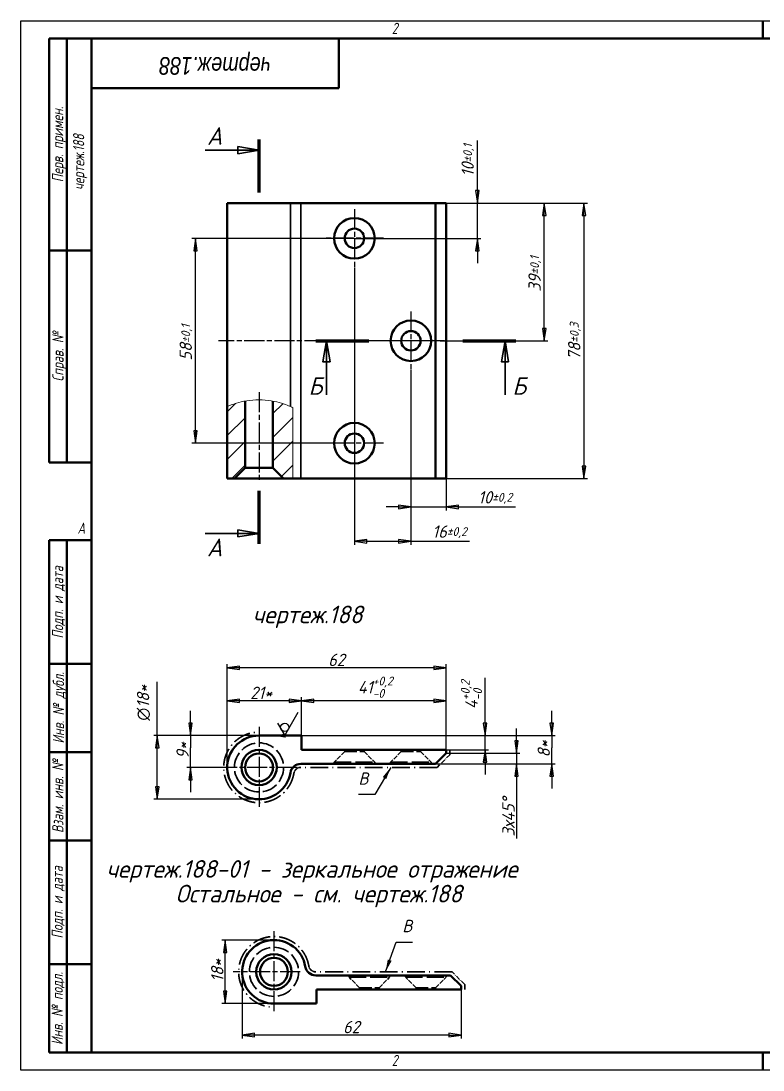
# Model space of a CAD drawing. Header units: millimetres. Extents: x 0 to 420, y 0 to 297.
# Drawn here: x 0 to 210.1, y 0 to 297 of the extents above; entities that cross this region are included whole.
import ezdxf
from ezdxf.enums import TextEntityAlignment as Align

# ---------------------------------------------------------------- set-up
doc = ezdxf.new("R2010")
doc.units = ezdxf.units.MM
for name, pattern in [('LT_04', [0.7087, 0.4724, -0.0591, 0.1181, -0.0591]), ('LT_05', [0.37, 0.24, -0.06, 0.01, -0.06]), ('LT_08', [0.2067, 0.1654, -0.0413])]:
    doc.linetypes.add(name, pattern=pattern)
for name, color, linetype, lineweight in [('Layer_01', 7, 'Continuous', 35), ('Layer_02', 7, 'Continuous', 50), ('Layer_04', 7, 'Continuous', 50), ('Layer_05', 7, 'Continuous', 25), ('Layer_06', 7, 'LT_08', 35), ('Layer_07', 7, 'Continuous', 25), ('Layer_08', 7, 'Continuous', 25), ('Layer_09', 7, 'Continuous', 25), ('Layer_10', 7, 'Continuous', 18), ('Layer_11', 7, 'Continuous', 50)]:
    doc.layers.add(name, color=color, linetype=linetype, lineweight=lineweight)
doc.styles.add('Style_02', font='ariali.ttf', dxfattribs={"width": 0.8})
doc.styles.add('Style_03', font='GOST Common Italic.ttf')
doc.styles.add('Style_05', font='GOST Common Italic.ttf')
doc.styles.add('Style_06', font='GOST Common Italic.ttf', dxfattribs={"width": 0.8})
doc.styles.add('Style_08', font='GOST Common Italic.ttf')
doc.dimstyles.new('DimStyle_03', dxfattribs={"dimtxt": 3.5, "dimasz": 3.5, "dimexe": 1, "dimexo": 0, "dimgap": 0.5, "dimtad": 1, "dimrnd": 1e-08, "dimtxsty": 'Style_03', "dimblk": 'Filled-1', "dimcen": 2.5, "dimdle": 15, "dimclrd": 256, "dimclre": 256, "dimclrt": 256, "dimazin": 2, "dimtfac": 0.714286, "dimtdec": 3, "dimtmove": 0, "dimatfit": 3, "dimlwd": -1, "dimlwe": 25})
doc.dimstyles.new('DimStyle_06', dxfattribs={"dimtxt": 3.5, "dimasz": 3.5, "dimexe": 1, "dimexo": 0, "dimgap": 0.5, "dimtad": 1, "dimrnd": 1e-08, "dimtxsty": 'Style_03', "dimblk": 'Filled-1', "dimcen": 2.5, "dimdle": 15, "dimclrd": 256, "dimclre": 256, "dimclrt": 256, "dimazin": 2, "dimtfac": 0.714286, "dimtdec": 3, "dimtmove": 0, "dimatfit": 3, "dimlwd": 25, "dimlwe": 25})

# ---------------------------------------------------------------- blocks, each defined once
blk = doc.blocks.new('Block_17')
at = {"layer": 'Layer_04', "lineweight": 25}
for p, q in [((0, 0), (0, 297)), ((0, 297), (420, 297)), ((420, 0), (0, 0))]:
    blk.add_line(p, q, dxfattribs=at)
at = {"layer": 'Layer_04'}
for p, q in [((210, 292), (210, 297)), ((415, 292), (20, 292)), ((20, 292), (20, 5)), ((20, 5), (415, 5)), ((210, 5), (210, 0))]:
    blk.add_line(p, q, dxfattribs=at)
at = {"layer": 'Layer_04', "char_height": 3.17, "attachment_point": 1, "style": 'Style_02'}
for s, insert, width in [('\\fGOST Common|b0|i1;\\H3.1700;2', (105, 296.5), 5.2328), ('\\fGOST Common|b0|i1;\\H3.1700;A', (16, 155), 5.1335), ('\\fGOST Common|b0|i1;\\H3.1700;2', (104.99, 4.3), 5.2328)]:
    blk.add_mtext(s, dxfattribs=dict(at, insert=insert, width=width))
blk = doc.blocks.new('GOST - Title Extension 1_1')
at = {"layer": 'Layer_11'}
for p, q in [((-12, 0), (-12, 145)), ((-12, 145), (0, 145)), ((-7, 145), (-7, 0)), ((-12, 110), (-7, 110)), ((-7, 110), (0, 110)), ((-12, 85), (-7, 85)), ((-7, 85), (0, 85)), ((-12, 60), (-7, 60)), ((-7, 60), (0, 60)), ((-12, 25), (-7, 25)), ((-7, 25), (0, 25)), ((0, 0), (-12, 0))]:
    blk.add_line(p, q, dxfattribs=at)
at = {"layer": 'Layer_07', "char_height": 3.17, "attachment_point": 5, "rotation": 90, "style": 'Style_02'}
for s, insert, width in [('\\fGOST Common|b0|i1;\\H3.1700;Подп. и дата', (-9.37, 127.41), 34.7679), ('\\fGOST Common|b0|i1;\\H3.1700;Инв. № дубл.', (-8.95, 97.55), 24.8438), ('\\fGOST Common|b0|i1;\\H3.1700;Взам. инв. №', (-9.58, 72.53), 24.8669), ('\\fGOST Common|b0|i1;\\H3.1700;Подп. и дата', (-9.5, 42.47), 35.1486), ('\\fGOST Common|b0|i1;\\H3.1700;Инв. № подл.', (-9.5, 12.41), 24.9618), ('\\A0;', (-3.33, 12.68), 24.8909)]:
    blk.add_mtext(s, dxfattribs=dict(at, insert=insert, width=width))
at = {"layer": 'Layer_07', "style": 'Style_06', "width": 0.8}
for tag, p in [('Sign._and_Date_2_001', (-3.53, 127.51)), ('Copy_Stock_Number_001', (-3.41, 97.47)), ('Replacement_Stock_Number_001', (-3.46, 72.53)), ('Sign._and_Date_001', (-3.42, 42.35))]:
    blk.add_attdef(tag, text='', height=3.17, rotation=90, dxfattribs=at).set_placement(p, align=Align.MIDDLE_CENTER)
blk = doc.blocks.new('GOST - Title Extension 2')
at = {"layer": 'Layer_11'}
for p, q in [((-12, 0), (-12, 120)), ((-12, 120), (0, 120)), ((-7, 0), (-7, 120)), ((-12, 60), (0, 60)), ((0, 0), (-12, 0))]:
    blk.add_line(p, q, dxfattribs=at)
at = {"layer": 'Layer_07', "char_height": 3.17, "attachment_point": 5, "rotation": 90, "style": 'Style_02'}
for s, insert, width in [('\\fGOST Common|b0|i1;\\H3.1700;Перв. примен.', (-9.19, 90.05), 60.0143), ('\\fGOST Common|b0|i1;\\H3.1700;Справ. №', (-9.1, 30), 59.9357)]:
    blk.add_mtext(s, dxfattribs=dict(at, insert=insert, width=width))
at = {"layer": 'Layer_07', "style": 'Style_06', "width": 0.8}
for tag, p in [('First_Reference_002', (-2.11, 68.62)), ('First_Reference_001', (-2.11, 68.62)), ('Reference_Part_Number_001', (-3.55, 30.02))]:
    blk.add_attdef(tag, text='', height=3.17, rotation=90, dxfattribs=at).set_placement(p, align=Align.MIDDLE_CENTER)
blk = doc.blocks.new('GOST - Title Extension 3_1')
at = {"layer": 'Layer_11'}
for p, q in [((0, 0), (70, 0)), ((70, 0), (70, -14)), ((70, -14), (0, -14))]:
    blk.add_line(p, q, dxfattribs=at)
at = {"layer": 'Layer_07', "insert": (34.94, -6.97), "char_height": 5, "width": 70.1248, "attachment_point": 5, "rotation": 180, "style": 'Style_02'}
blk.add_mtext('чертеж.188', dxfattribs=at)
blk = doc.blocks.new('Filled-1')
at = {"color": 0}
for p, q in [((0, 0), (-1, 0.143)), ((-1, 0.143), (-1, -0.143)), ((-1, 0), (0, 0)), ((-1, -0.143), (0, 0))]:
    blk.add_line(p, q, dxfattribs=at)
at = {"color": 0, "flags": 128}
blk.add_lwpolyline([(-1, -0.143), (0, 0), (-1, 0.143), (-1, -0.143)], dxfattribs=at)
at = {"color": 0}
blk.add_solid([(-1, -0.143), (0, 0), (-1, 0.143), (-1, -0.143)], dxfattribs=at)
blk = doc.blocks.new('*D19')
at = {"layer": 'Defpoints', "color": 0, "linetype": 'Continuous'}
for p in [(117.4, 245.46), (148.15, 245.46), (118.65, 206.46)]:
    blk.add_point(p, dxfattribs=at)
at = {"layer": 'Layer_09', "linetype": 'Continuous', "lineweight": 25}
for p, q in [((117.4, 245.46), (149.15, 245.46)), ((148.15, 209.96), (148.15, 241.96)), ((118.65, 206.46), (149.15, 206.46))]:
    blk.add_line(p, q, dxfattribs=at)
at = {"layer": 'Layer_09', "linetype": 'Continuous', "lineweight": 25, "xscale": 3.5, "yscale": 3.5, "zscale": 3.5}
for p, rotation in [((148.15, 245.46), 90), ((148.15, 206.46), 270)]:
    blk.add_blockref('Filled-1', p, dxfattribs=dict(at, rotation=rotation))
at = {"layer": 'Layer_09', "linetype": 'Continuous', "lineweight": 25, "insert": (143.65, 220.36), "char_height": 3.5, "attachment_point": 1, "rotation": 90, "style": 'Style_03'}
blk.add_mtext('\\A1;39{\\H2.5;±0,1}', dxfattribs=at)
blk = doc.blocks.new('*D20')
at = {"layer": 'Defpoints', "color": 0, "linetype": 'Continuous'}
for p in [(117.4, 245.46), (129.21, 245.46), (94.4, 235.46)]:
    blk.add_point(p, dxfattribs=at)
at = {"layer": 'Layer_09', "linetype": 'Continuous', "lineweight": 25}
for p, q in [((129.21, 248.96), (129.21, 263.18)), ((117.4, 245.46), (130.21, 245.46)), ((129.21, 235.46), (129.21, 245.46)), ((94.4, 235.46), (130.21, 235.46)), ((129.21, 231.96), (129.21, 228.46))]:
    blk.add_line(p, q, dxfattribs=at)
at = {"layer": 'Layer_09', "linetype": 'Continuous', "lineweight": 25, "xscale": 3.5, "yscale": 3.5, "zscale": 3.5}
for p, rotation in [((129.21, 245.46), 270), ((129.21, 235.46), 90)]:
    blk.add_blockref('Filled-1', p, dxfattribs=dict(at, rotation=rotation))
at = {"layer": 'Layer_09', "linetype": 'Continuous', "lineweight": 25, "insert": (124.71, 252.96), "char_height": 3.5, "attachment_point": 1, "rotation": 90, "style": 'Style_03'}
blk.add_mtext('\\A1;10{\\H2.5;±0,1}', dxfattribs=at)
blk = doc.blocks.new('*D21')
at = {"layer": 'Defpoints', "color": 0, "linetype": 'Continuous'}
for p in [(117.4, 245.46), (117.4, 167.46), (159.39, 167.46)]:
    blk.add_point(p, dxfattribs=at)
at = {"layer": 'Layer_09', "linetype": 'Continuous', "lineweight": 25}
for p, q in [((117.4, 245.46), (160.39, 245.46)), ((159.39, 241.96), (159.39, 170.96)), ((117.4, 167.46), (160.39, 167.46))]:
    blk.add_line(p, q, dxfattribs=at)
at = {"layer": 'Layer_09', "linetype": 'Continuous', "lineweight": 25, "xscale": 3.5, "yscale": 3.5, "zscale": 3.5}
for p, rotation in [((159.39, 245.46), 90), ((159.39, 167.46), 270)]:
    blk.add_blockref('Filled-1', p, dxfattribs=dict(at, rotation=rotation))
at = {"layer": 'Layer_09', "linetype": 'Continuous', "lineweight": 25, "insert": (154.89, 201.01), "char_height": 3.5, "attachment_point": 1, "rotation": 90, "style": 'Style_03'}
blk.add_mtext('\\A1;78{\\H2.5;±0,3}', dxfattribs=at)
blk = doc.blocks.new('*D22')
at = {"layer": 'Defpoints', "color": 0, "linetype": 'Continuous'}
for p in [(94.4, 227.21), (110.4, 198.21), (94.4, 149.69)]:
    blk.add_point(p, dxfattribs=at)
at = {"layer": 'Layer_09', "linetype": 'Continuous', "lineweight": 25}
for p, q in [((94.4, 227.21), (94.4, 148.69)), ((110.4, 198.21), (110.4, 148.69)), ((97.9, 149.69), (106.9, 149.69)), ((110.4, 149.69), (127, 149.69))]:
    blk.add_line(p, q, dxfattribs=at)
at = {"layer": 'Layer_09', "linetype": 'Continuous', "lineweight": 25, "xscale": 3.5, "yscale": 3.5, "zscale": 3.5, "rotation": 180}
blk.add_blockref('Filled-1', (94.4, 149.69), dxfattribs=at)
at = {"layer": 'Layer_09', "linetype": 'Continuous', "lineweight": 25, "xscale": 3.5, "yscale": 3.5, "zscale": 3.5}
blk.add_blockref('Filled-1', (110.4, 149.69), dxfattribs=at)
at = {"layer": 'Layer_09', "linetype": 'Continuous', "lineweight": 25, "insert": (116.45, 154.19), "char_height": 3.5, "attachment_point": 1, "style": 'Style_03'}
blk.add_mtext('\\A1;16{\\H2.5;±0,2}', dxfattribs=at)
blk = doc.blocks.new('*D23')
at = {"layer": 'Defpoints', "color": 0, "linetype": 'Continuous'}
for p in [(110.4, 198.21), (120.4, 167.46), (120.4, 159.4)]:
    blk.add_point(p, dxfattribs=at)
at = {"layer": 'Layer_09', "linetype": 'Continuous', "lineweight": 25}
for p, q in [((110.4, 198.21), (110.4, 158.4)), ((120.4, 167.46), (120.4, 158.4)), ((106.9, 159.4), (103.4, 159.4)), ((110.4, 159.4), (120.4, 159.4)), ((123.9, 159.4), (140.04, 159.4))]:
    blk.add_line(p, q, dxfattribs=at)
at = {"layer": 'Layer_09', "linetype": 'Continuous', "lineweight": 25, "xscale": 3.5, "yscale": 3.5, "zscale": 3.5}
blk.add_blockref('Filled-1', (110.4, 159.4), dxfattribs=at)
at = {"layer": 'Layer_09', "linetype": 'Continuous', "lineweight": 25, "xscale": 3.5, "yscale": 3.5, "zscale": 3.5, "rotation": 180}
blk.add_blockref('Filled-1', (120.4, 159.4), dxfattribs=at)
at = {"layer": 'Layer_09', "linetype": 'Continuous', "lineweight": 25, "insert": (129.41, 163.9), "char_height": 3.5, "attachment_point": 1, "style": 'Style_03'}
blk.add_mtext('\\A1;10{\\H2.5;±0,2}', dxfattribs=at)
blk = doc.blocks.new('*D24')
at = {"layer": 'Defpoints', "color": 0, "linetype": 'Continuous'}
for p in [(67.4, 94.67), (38.58, 76.67), (67.4, 76.67)]:
    blk.add_point(p, dxfattribs=at)
at = {"layer": 'Layer_09', "linetype": 'Continuous', "lineweight": 25}
for p, q in [((38.58, 94.67), (38.58, 109.93)), ((67.4, 94.67), (37.58, 94.67)), ((38.58, 80.17), (38.58, 91.17)), ((67.4, 76.67), (37.58, 76.67))]:
    blk.add_line(p, q, dxfattribs=at)
at = {"layer": 'Layer_09', "linetype": 'Continuous', "lineweight": 25, "xscale": 3.5, "yscale": 3.5, "zscale": 3.5}
for p, rotation in [((38.58, 94.67), 90), ((38.58, 76.67), 270)]:
    blk.add_blockref('Filled-1', p, dxfattribs=dict(at, rotation=rotation))
at = {"layer": 'Layer_09', "linetype": 'Continuous', "lineweight": 25, "insert": (32.82, 98.92), "char_height": 3.5, "attachment_point": 1, "rotation": 90, "style": 'Style_03'}
blk.add_mtext('\\A1;\\fAIGDT|b0|i0;n\\fGOST Common|b0|i1;18*', dxfattribs=at)
blk = doc.blocks.new('*D25')
at = {"layer": 'Defpoints', "color": 0, "linetype": 'Continuous'}
for p in [(48, 94.67), (67.4, 94.67), (55.9, 85.67)]:
    blk.add_point(p, dxfattribs=at)
at = {"layer": 'Layer_09', "linetype": 'Continuous', "lineweight": 25}
for p, q in [((48, 98.17), (48, 101.67)), ((67.4, 94.67), (47, 94.67)), ((48, 94.67), (48, 91.17)), ((48, 89.17), (48, 91.17)), ((48, 85.67), (48, 89.17)), ((55.9, 85.67), (47, 85.67)), ((48, 82.17), (48, 78.67))]:
    blk.add_line(p, q, dxfattribs=at)
at = {"layer": 'Layer_09', "linetype": 'Continuous', "lineweight": 25, "xscale": 3.5, "yscale": 3.5, "zscale": 3.5}
for p, rotation in [((48, 94.67), 270), ((48, 85.67), 90)]:
    blk.add_blockref('Filled-1', p, dxfattribs=dict(at, rotation=rotation))
at = {"layer": 'Layer_09', "linetype": 'Continuous', "lineweight": 25, "insert": (44, 88.1), "char_height": 3.5, "attachment_point": 1, "rotation": 90, "style": 'Style_03'}
blk.add_mtext('\\A1;9*', dxfattribs=at)
blk = doc.blocks.new('*D26')
at = {"layer": 'Defpoints', "color": 0, "linetype": 'Continuous'}
for p in [(79.4, 94.67), (150.25, 94.67), (117.4, 86.67)]:
    blk.add_point(p, dxfattribs=at)
at = {"layer": 'Layer_09', "linetype": 'Continuous', "lineweight": 25}
for p, q in [((150.25, 98.17), (150.25, 101.67)), ((79.4, 94.67), (151.25, 94.67)), ((150.25, 94.67), (150.25, 91.17)), ((150.25, 90.17), (150.25, 91.17)), ((150.25, 86.67), (150.25, 90.17)), ((117.4, 86.67), (151.25, 86.67)), ((150.25, 83.17), (150.25, 79.67))]:
    blk.add_line(p, q, dxfattribs=at)
at = {"layer": 'Layer_09', "linetype": 'Continuous', "lineweight": 25, "xscale": 3.5, "yscale": 3.5, "zscale": 3.5}
for p, rotation in [((150.25, 94.67), 270), ((150.25, 86.67), 90)]:
    blk.add_blockref('Filled-1', p, dxfattribs=dict(at, rotation=rotation))
at = {"layer": 'Layer_09', "linetype": 'Continuous', "lineweight": 25, "insert": (146.25, 88.5), "char_height": 3.5, "attachment_point": 1, "rotation": 90, "style": 'Style_03'}
blk.add_mtext('\\A1;8*', dxfattribs=at)
blk = doc.blocks.new('*D27')
at = {"layer": 'Defpoints', "color": 0, "linetype": 'Continuous'}
for p in [(58.4, 113.86), (120.4, 90.67), (58.4, 85.67)]:
    blk.add_point(p, dxfattribs=at)
at = {"layer": 'Layer_09', "linetype": 'Continuous', "lineweight": 25}
for p, q in [((58.4, 85.67), (58.4, 114.86)), ((116.9, 113.86), (61.9, 113.86)), ((120.4, 90.67), (120.4, 114.86))]:
    blk.add_line(p, q, dxfattribs=at)
at = {"layer": 'Layer_09', "linetype": 'Continuous', "lineweight": 25, "xscale": 3.5, "yscale": 3.5, "zscale": 3.5, "rotation": 180}
blk.add_blockref('Filled-1', (58.4, 113.86), dxfattribs=at)
at = {"layer": 'Layer_09', "linetype": 'Continuous', "lineweight": 25, "xscale": 3.5, "yscale": 3.5, "zscale": 3.5}
blk.add_blockref('Filled-1', (120.4, 113.86), dxfattribs=at)
at = {"layer": 'Layer_09', "linetype": 'Continuous', "lineweight": 25, "insert": (86.97, 117.86), "char_height": 3.5, "attachment_point": 1, "style": 'Style_03'}
blk.add_mtext('\\A1;62', dxfattribs=at)
blk = doc.blocks.new('2dTransSection0')
at = {"layer": 'Layer_01', "linetype": 'Continuous'}
for p, q in [((67.4, 260.43), (61.4, 261.43)), ((61.4, 261.43), (61.4, 259.43)), ((52.1, 260.43), (61.4, 260.43)), ((61.4, 260.43), (67.4, 260.43)), ((61.4, 259.43), (67.4, 260.43)), ((52.1, 151.93), (61.4, 151.93)), ((67.4, 151.93), (61.4, 152.93)), ((61.4, 152.93), (61.4, 150.93)), ((61.4, 151.93), (67.4, 151.93)), ((61.4, 150.93), (67.4, 151.93))]:
    blk.add_line(p, q, dxfattribs=at)
at = {"layer": 'Layer_01', "linetype": 'Continuous', "lineweight": 70}
for p, q in [((67.4, 248.43), (67.4, 263.43)), ((67.4, 148.93), (67.4, 163.93))]:
    blk.add_line(p, q, dxfattribs=at)
at = {"layer": 'Layer_01', "linetype": 'Continuous', "flags": 128}
for points in [[(61.4, 259.43), (67.4, 260.43), (61.4, 261.43), (61.4, 259.43)], [(61.4, 150.93), (67.4, 151.93), (61.4, 152.93), (61.4, 150.93)]]:
    blk.add_lwpolyline(points, dxfattribs=at)
at = {"layer": 'Layer_01'}
for points in [[(61.4, 259.43), (67.4, 260.43), (61.4, 261.43), (61.4, 259.43)], [(61.4, 150.93), (67.4, 151.93), (61.4, 152.93), (61.4, 150.93)]]:
    blk.add_solid(points, dxfattribs=at)
at = {"layer": 'Layer_01', "char_height": 5, "attachment_point": 7, "style": 'Style_05'}
for insert in [(52.67, 261.93), (52.67, 145.43)]:
    blk.add_mtext('A', dxfattribs=dict(at, insert=insert))
blk = doc.blocks.new('Block_09')
at = {"layer": 'Layer_11', "lineweight": 30}
for p, q in [((0.677, 0), (1.774, 1.9)), ((0.1, 1), (0.677, 0)), ((0, 0), (1.774, 0))]:
    blk.add_line(p, q, dxfattribs=at)
blk.add_circle((0.677, 0.667), 0.333, dxfattribs=at)
blk = doc.blocks.new('*D29')
at = {"layer": 'Defpoints', "color": 0, "linetype": 'Continuous'}
for p in [(49.4, 235.46), (94.4, 235.46), (94.4, 177.46)]:
    blk.add_point(p, dxfattribs=at)
at = {"layer": 'Layer_09', "linetype": 'Continuous', "lineweight": 25}
for p, q in [((94.4, 235.46), (48.4, 235.46)), ((49.4, 180.96), (49.4, 231.96)), ((94.4, 177.46), (48.4, 177.46))]:
    blk.add_line(p, q, dxfattribs=at)
at = {"layer": 'Layer_09', "linetype": 'Continuous', "lineweight": 25, "xscale": 3.5, "yscale": 3.5, "zscale": 3.5}
for p, rotation in [((49.4, 235.46), 90), ((49.4, 177.46), 270)]:
    blk.add_blockref('Filled-1', p, dxfattribs=dict(at, rotation=rotation))
at = {"layer": 'Layer_09', "linetype": 'Continuous', "lineweight": 25, "insert": (44.9, 200.85), "char_height": 3.5, "attachment_point": 1, "rotation": 90, "style": 'Style_03'}
blk.add_mtext('\\A1;58{\\H2.5;±0,1}', dxfattribs=at)
blk = doc.blocks.new('*D31')
at = {"layer": 'Defpoints', "color": 0, "linetype": 'Continuous'}
for p in [(58.4, 104.54), (79.4, 94.67), (58.4, 85.67)]:
    blk.add_point(p, dxfattribs=at)
at = {"layer": 'Layer_09', "linetype": 'Continuous', "lineweight": 25}
for p, q in [((58.4, 85.67), (58.4, 105.54)), ((75.9, 104.54), (61.9, 104.54)), ((79.4, 94.67), (79.4, 105.54))]:
    blk.add_line(p, q, dxfattribs=at)
at = {"layer": 'Layer_09', "linetype": 'Continuous', "lineweight": 25, "xscale": 3.5, "yscale": 3.5, "zscale": 3.5, "rotation": 180}
blk.add_blockref('Filled-1', (58.4, 104.54), dxfattribs=at)
at = {"layer": 'Layer_09', "linetype": 'Continuous', "lineweight": 25, "xscale": 3.5, "yscale": 3.5, "zscale": 3.5}
blk.add_blockref('Filled-1', (79.4, 104.54), dxfattribs=at)
at = {"layer": 'Layer_09', "linetype": 'Continuous', "lineweight": 25, "insert": (64.89, 108.54), "char_height": 3.5, "attachment_point": 1, "style": 'Style_03'}
blk.add_mtext('\\A1;\\fGOST Common|b0|i1;21*', dxfattribs=at)
blk = doc.blocks.new('*D32')
at = {"layer": 'Defpoints', "color": 0, "linetype": 'Continuous'}
for p in [(79.4, 104.54), (79.4, 94.67), (120.4, 90.67)]:
    blk.add_point(p, dxfattribs=at)
at = {"layer": 'Layer_09', "linetype": 'Continuous', "lineweight": 25}
for p, q in [((79.4, 94.67), (79.4, 105.54)), ((116.9, 104.54), (82.9, 104.54)), ((120.4, 90.67), (120.4, 105.54))]:
    blk.add_line(p, q, dxfattribs=at)
at = {"layer": 'Layer_09', "linetype": 'Continuous', "lineweight": 25, "xscale": 3.5, "yscale": 3.5, "zscale": 3.5, "rotation": 180}
blk.add_blockref('Filled-1', (79.4, 104.54), dxfattribs=at)
at = {"layer": 'Layer_09', "linetype": 'Continuous', "lineweight": 25, "xscale": 3.5, "yscale": 3.5, "zscale": 3.5}
blk.add_blockref('Filled-1', (120.4, 104.54), dxfattribs=at)
at = {"layer": 'Layer_09', "linetype": 'Continuous', "lineweight": 25, "insert": (95.38, 111.38), "char_height": 3.5, "attachment_point": 1, "style": 'Style_03'}
blk.add_mtext('\\A1;41{\\H2.5;\\S+0,2^ -0;}', dxfattribs=at)
blk = doc.blocks.new('*D33')
at = {"layer": 'Defpoints', "color": 0, "linetype": 'Continuous'}
for p in [(120.4, 89.67), (140.27, 89.67), (117.4, 86.67)]:
    blk.add_point(p, dxfattribs=at)
at = {"layer": 'Layer_09', "linetype": 'Continuous', "lineweight": 25}
for p, q in [((140.27, 93.17), (140.27, 96.67)), ((120.4, 89.67), (141.27, 89.67)), ((140.27, 89.67), (140.27, 86.67)), ((117.4, 86.67), (141.27, 86.67)), ((140.27, 83.17), (140.27, 65.59))]:
    blk.add_line(p, q, dxfattribs=at)
at = {"layer": 'Layer_09', "linetype": 'Continuous', "lineweight": 25, "xscale": 3.5, "yscale": 3.5, "zscale": 3.5}
for p, rotation in [((140.27, 89.67), 270), ((140.27, 86.67), 90)]:
    blk.add_blockref('Filled-1', p, dxfattribs=dict(at, rotation=rotation))
at = {"layer": 'Layer_09', "linetype": 'Continuous', "lineweight": 25, "insert": (136.27, 66.09), "char_height": 3.5, "attachment_point": 1, "rotation": 90, "style": 'Style_03'}
blk.add_mtext('\\A1;\\fGOST Common|b0|i1;3х45°', dxfattribs=at)
blk = doc.blocks.new('2dTransSection1')
at = {"layer": 'Layer_01', "linetype": 'Continuous', "lineweight": 70}
for p, q in [((83.49, 206.46), (98.49, 206.46)), ((125.06, 206.46), (140.06, 206.46))]:
    blk.add_line(p, q, dxfattribs=at)
at = {"layer": 'Layer_01', "linetype": 'Continuous'}
for p, q in [((86.49, 206.46), (85.49, 200.46)), ((86.49, 200.46), (86.49, 206.46)), ((87.49, 200.46), (86.49, 206.46)), ((137.06, 206.46), (136.06, 200.46)), ((137.06, 200.46), (137.06, 206.46)), ((138.06, 200.46), (137.06, 206.46)), ((85.49, 200.46), (87.49, 200.46)), ((86.49, 191.17), (86.49, 200.46)), ((136.06, 200.46), (138.06, 200.46)), ((137.06, 191.17), (137.06, 200.46))]:
    blk.add_line(p, q, dxfattribs=at)
at = {"layer": 'Layer_01', "linetype": 'Continuous', "flags": 128}
for points in [[(87.49, 200.46), (86.49, 206.46), (85.49, 200.46), (87.49, 200.46)], [(138.06, 200.46), (137.06, 206.46), (136.06, 200.46), (138.06, 200.46)]]:
    blk.add_lwpolyline(points, dxfattribs=at)
at = {"layer": 'Layer_01'}
for points in [[(87.49, 200.46), (86.49, 206.46), (85.49, 200.46), (87.49, 200.46)], [(138.06, 200.46), (137.06, 206.46), (136.06, 200.46), (138.06, 200.46)]]:
    blk.add_solid(points, dxfattribs=at)
at = {"layer": 'Layer_01', "char_height": 5, "attachment_point": 7, "style": 'Style_05'}
for insert in [(81.41, 191.17), (139.11, 191.17)]:
    blk.add_mtext('Б', dxfattribs=dict(at, insert=insert))
blk = doc.blocks.new('*D42')
at = {"layer": 'Defpoints', "color": 0, "linetype": 'Continuous'}
for p in [(79.4, 94.67), (131.37, 94.67), (79.4, 90.67)]:
    blk.add_point(p, dxfattribs=at)
at = {"layer": 'Layer_09', "linetype": 'Continuous', "lineweight": 25}
for p, q in [((131.37, 98.17), (131.37, 111.07)), ((79.4, 94.67), (132.37, 94.67)), ((131.37, 90.67), (131.37, 94.67)), ((79.4, 90.67), (132.37, 90.67)), ((131.37, 87.17), (131.37, 83.67))]:
    blk.add_line(p, q, dxfattribs=at)
at = {"layer": 'Layer_09', "linetype": 'Continuous', "lineweight": 25, "xscale": 3.5, "yscale": 3.5, "zscale": 3.5}
for p, rotation in [((131.37, 94.67), 270), ((131.37, 90.67), 90)]:
    blk.add_blockref('Filled-1', p, dxfattribs=dict(at, rotation=rotation))
at = {"layer": 'Layer_09', "linetype": 'Continuous', "lineweight": 25, "insert": (124.54, 102.17), "char_height": 3.5, "attachment_point": 1, "rotation": 90, "style": 'Style_03'}
blk.add_mtext('\\A1;4{\\H2.5;\\S+0,2^ -0;}', dxfattribs=at)
blk = doc.blocks.new('Block_15')
at = {"layer": 'Layer_11', "lineweight": 30}
blk.add_line((0, 0), (-1.328, 0), dxfattribs=at)
at = {"layer": 'Layer_07', "style": 'Style_08'}
blk.add_text('В', height=1, dxfattribs=at).set_placement((-1.328, 0.5), align=Align.BOTTOM_LEFT)
blk = doc.blocks.new('*D43')
at = {"layer": 'Defpoints', "color": 0, "linetype": 'Continuous'}
for p in [(62.62, 27.8), (124.62, 22.8), (62.62, 9.91)]:
    blk.add_point(p, dxfattribs=at)
at = {"layer": 'Layer_09', "linetype": 'Continuous', "lineweight": 25}
for p, q in [((62.62, 27.8), (62.62, 8.91)), ((124.62, 22.8), (124.62, 8.91)), ((121.12, 9.91), (66.12, 9.91))]:
    blk.add_line(p, q, dxfattribs=at)
at = {"layer": 'Layer_09', "linetype": 'Continuous', "lineweight": 25, "xscale": 3.5, "yscale": 3.5, "zscale": 3.5, "rotation": 180}
blk.add_blockref('Filled-1', (62.62, 9.91), dxfattribs=at)
at = {"layer": 'Layer_09', "linetype": 'Continuous', "lineweight": 25, "xscale": 3.5, "yscale": 3.5, "zscale": 3.5}
blk.add_blockref('Filled-1', (124.62, 9.91), dxfattribs=at)
at = {"layer": 'Layer_09', "linetype": 'Continuous', "lineweight": 25, "insert": (91.19, 13.91), "char_height": 3.5, "attachment_point": 1, "style": 'Style_03'}
blk.add_mtext('\\A1;62', dxfattribs=at)
blk = doc.blocks.new('*D44')
at = {"layer": 'Defpoints', "color": 0, "linetype": 'Continuous'}
for p in [(57.82, 36.8), (71.62, 36.8), (71.62, 18.8)]:
    blk.add_point(p, dxfattribs=at)
at = {"layer": 'Layer_09', "linetype": 'Continuous', "lineweight": 25}
for p, q in [((71.62, 36.8), (56.82, 36.8)), ((57.82, 22.3), (57.82, 33.3)), ((71.62, 18.8), (56.82, 18.8))]:
    blk.add_line(p, q, dxfattribs=at)
at = {"layer": 'Layer_09', "linetype": 'Continuous', "lineweight": 25, "xscale": 3.5, "yscale": 3.5, "zscale": 3.5}
for p, rotation in [((57.82, 36.8), 90), ((57.82, 18.8), 270)]:
    blk.add_blockref('Filled-1', p, dxfattribs=dict(at, rotation=rotation))
at = {"layer": 'Layer_09', "linetype": 'Continuous', "lineweight": 25, "insert": (53.82, 24.96), "char_height": 3.5, "attachment_point": 1, "rotation": 90, "style": 'Style_03'}
blk.add_mtext('\\A1;\\fGOST Common|b0|i1;18*', dxfattribs=at)
blk = doc.blocks.new('Block_16')
at = {"layer": 'Layer_11', "lineweight": 30}
blk.add_line((0, 0), (1.328, 0), dxfattribs=at)
at = {"layer": 'Layer_07', "style": 'Style_08'}
blk.add_text('В', height=1, dxfattribs=at).set_placement((0.5, 0.5), align=Align.BOTTOM_LEFT)

msp = doc.modelspace()

# ---------------------------------------------------------------- hatches: boundary and pattern name
at = {"layer": 'Layer_10'}
h = msp.add_hatch(dxfattribs=at)
h.set_pattern_fill('ANSI31', color=256, scale=38.1, style=0)
h.set_pattern_definition([(45, (0, 0), (-3.3676, 3.3676), [])])
edge = h.paths.add_edge_path()
edge.add_spline(control_points=[(58.396, 187.85), (58.489, 187.892), (58.628, 187.956), (59.55, 188.323), (60.241, 188.578), (61.707, 189.011), (62.533, 189.218), (63.446, 189.38)], knot_values=[0, 0, 0, 0, 0.3434805, 0.3434805, 0.6869611, 0.6869611, 0.9787231, 0.9787231, 0.9787231, 0.9787231], degree=3, periodic=0)
edge.add_line((63.446, 189.38), (63.446, 170.464))
edge.add_line((63.446, 170.464), (60.446, 167.464))
edge.add_line((60.446, 167.464), (58.396, 167.464))
edge.add_line((58.396, 167.464), (58.396, 187.85))
edge = h.paths.add_edge_path()
edge.add_spline(control_points=[(76.271, 187.85), (76.309, 187.833), (76.374, 187.804), (76.595, 187.705), (76.781, 187.62), (76.993, 187.518)], knot_values=[0.0492364, 0.0492364, 0.0492364, 0.0492364, 0.1155732, 0.1155732, 0.2137083, 0.2137083, 0.2137083, 0.2137083], degree=3, periodic=0)
edge.add_line((76.993, 187.518), (76.993, 167.464))
edge.add_line((76.993, 167.464), (74.346, 167.464))
edge.add_line((74.346, 167.464), (71.346, 170.464))
edge.add_line((71.346, 170.464), (71.346, 189.358))
edge.add_spline(control_points=[(71.346, 189.358), (72.26, 189.19), (73.088, 188.978), (74.553, 188.536), (75.243, 188.276), (75.967, 187.982), (76.158, 187.899), (76.271, 187.85)], knot_values=[1.7673298, 1.7673298, 1.7673298, 1.7673298, 2.0595528, 2.0595528, 2.4030934, 2.4030934, 2.5989759, 2.5989759, 2.5989759, 2.5989759], degree=3, periodic=0)

# ---------------------------------------------------------------- linework, layer by layer
at = {"layer": 'Layer_01'}
for p, q in [((76.271, 245.464), (76.271, 187.85)), ((79.229, 167.464), (79.229, 245.464))]:
    msp.add_line(p, q, dxfattribs=at)
at = {"layer": 'Layer_02'}
for p, q in [((58.396, 245.464), (76.271, 245.464)), ((58.396, 245.464), (58.396, 187.85)), ((79.229, 245.464), (76.271, 245.464)), ((117.396, 245.464), (79.229, 245.464)), ((120.396, 245.464), (117.396, 245.464)), ((117.396, 245.464), (117.396, 167.464)), ((120.396, 167.464), (120.396, 245.464)), ((58.396, 167.464), (58.396, 187.85)), ((63.446, 189.381), (63.446, 170.464)), ((71.346, 170.464), (71.346, 189.358)), ((63.446, 170.464), (60.446, 167.464)), ((71.346, 170.464), (63.446, 170.464)), ((74.346, 167.464), (71.346, 170.464)), ((60.446, 167.464), (58.396, 167.464)), ((60.446, 167.464), (74.346, 167.464)), ((76.993, 167.464), (74.346, 167.464)), ((76.993, 167.464), (79.229, 167.464)), ((79.229, 167.464), (117.396, 167.464)), ((117.396, 167.464), (120.396, 167.464)), ((67.396, 94.672), (79.396, 94.672)), ((79.396, 90.672), (79.396, 94.672)), ((120.396, 90.672), (79.396, 90.672)), ((120.396, 89.672), (117.396, 86.672)), ((120.396, 90.672), (120.396, 89.672)), ((117.396, 86.672), (79.229, 86.672)), ((121.619, 26.797), (83.451, 26.797)), ((124.619, 23.797), (121.619, 26.797)), ((124.619, 22.797), (124.619, 23.797)), ((83.619, 22.797), (83.619, 18.797)), ((124.619, 22.797), (83.619, 22.797)), ((71.619, 18.797), (83.619, 18.797))]:
    msp.add_line(p, q, dxfattribs=at)
at = {"layer": 'Layer_02', "lineweight": 18}
msp.add_line((76.993, 187.518), (76.993, 167.464), dxfattribs=at)
at = {"layer": 'Layer_02'}
for centre, radius in [((94.396, 235.464), 5.75), ((94.396, 235.464), 2.75), ((110.396, 206.464), 5.75), ((110.396, 206.464), 2.75), ((94.396, 177.464), 5.75), ((94.396, 177.464), 2.75), ((67.396, 85.672), 5), ((67.396, 85.672), 3.95), ((71.619, 27.797), 5), ((71.619, 27.797), 3.95)]:
    msp.add_circle(centre, radius, dxfattribs=at)
for centre, radius, start, end in [((67.396, 85.672), 9, 90, 350.40593), ((79.229, 83.672), 3, 90, 170.40593), ((71.619, 27.797), 9, 9.59407, 270), ((83.451, 29.797), 3, 189.59407, 270)]:
    msp.add_arc(centre, radius, start, end, dxfattribs=at)
at = {"layer": 'Layer_02', "lineweight": 18}
for points, knots in [([(58.396, 187.85), (58.396, 187.85), (58.628, 187.956), (59.55, 188.323), (60.241, 188.578), (61.825, 189.046), (62.828, 189.291), (65.042, 189.633), (66.253, 189.726), (67.396, 189.723)], [0, 0, 0, 0, 0.3434805, 0.3434805, 0.6869611, 0.6869611, 1.0299478, 1.0299478, 1.3729345, 1.3729345, 1.3729345, 1.3729345]), ([(67.396, 189.723), (68.541, 189.719), (69.753, 189.619), (71.967, 189.264), (72.97, 189.013), (74.553, 188.536), (75.243, 188.276), (75.967, 187.982), (76.158, 187.899), (76.271, 187.85)], [1.3729345, 1.3729345, 1.3729345, 1.3729345, 1.7162437, 1.7162437, 2.0595528, 2.0595528, 2.4030934, 2.4030934, 2.5989759, 2.5989759, 2.5989759, 2.5989759]), ([(76.271, 187.85), (76.309, 187.833), (76.374, 187.804), (76.595, 187.705), (76.781, 187.62), (76.993, 187.518)], [0.04923641, 0.04923641, 0.04923641, 0.04923641, 0.11557322, 0.11557322, 0.21370826, 0.21370826, 0.21370826, 0.21370826])]:
    msp.add_open_spline(points, degree=3, knots=knots, dxfattribs=at)
at = {"layer": 'Layer_05', "linetype": 'LT_04', "ltscale": 11.993792}
for p, q in [((94.396, 243.714), (94.396, 227.214)), ((102.646, 235.464), (86.146, 235.464)), ((110.396, 214.714), (110.396, 198.214)), ((118.646, 206.464), (102.146, 206.464)), ((94.396, 185.714), (94.396, 169.214)), ((102.646, 177.464), (86.146, 177.464)), ((67.396, 97.172), (67.396, 74.172)), ((78.189, 85.672), (55.896, 85.672)), ((71.619, 39.297), (71.619, 16.297)), ((79.025, 27.797), (60.119, 27.797))]:
    msp.add_line(p, q, dxfattribs=at)
at = {"layer": 'Layer_06', "ltscale": 8.080843}
for p, q in [((91.646, 90.172), (88.646, 87.172)), ((97.146, 90.172), (100.146, 87.172)), ((107.646, 90.172), (104.646, 87.172)), ((113.146, 90.172), (116.146, 87.172)), ((95.869, 23.297), (92.869, 26.297)), ((101.369, 23.297), (104.369, 26.297)), ((111.869, 23.297), (108.869, 26.297)), ((117.369, 23.297), (120.369, 26.297))]:
    msp.add_line(p, q, dxfattribs=at)
at = {"layer": 'Layer_06', "ltscale": 0.952248}
for p, q in [((91.646, 90.172), (91.646, 90.672)), ((97.146, 90.172), (97.146, 90.672)), ((107.646, 90.172), (107.646, 90.672)), ((113.146, 90.172), (113.146, 90.672)), ((88.646, 87.172), (88.646, 86.672)), ((100.146, 87.172), (100.146, 86.672)), ((104.646, 87.172), (104.646, 86.672)), ((116.146, 87.172), (116.146, 86.672)), ((92.869, 26.797), (92.869, 26.297)), ((104.369, 26.797), (104.369, 26.297)), ((108.869, 26.797), (108.869, 26.297)), ((120.369, 26.797), (120.369, 26.297)), ((95.869, 22.797), (95.869, 23.297)), ((101.369, 22.797), (101.369, 23.297)), ((111.869, 22.797), (111.869, 23.297)), ((117.369, 22.797), (117.369, 23.297))]:
    msp.add_line(p, q, dxfattribs=at)
at = {"layer": 'Layer_06', "ltscale": 20.898355}
for p, q in [((91.646, 90.172), (97.146, 90.172)), ((107.646, 90.172), (113.146, 90.172)), ((95.869, 23.297), (101.369, 23.297)), ((111.869, 23.297), (117.369, 23.297))]:
    msp.add_line(p, q, dxfattribs=at)
at = {"layer": 'Layer_06', "ltscale": 29.131041}
for p, q in [((88.646, 87.172), (100.146, 87.172)), ((104.646, 87.172), (116.146, 87.172)), ((92.869, 26.297), (104.369, 26.297)), ((108.869, 26.297), (120.369, 26.297))]:
    msp.add_line(p, q, dxfattribs=at)
at = {"layer": 'Layer_06', "ltscale": 26.407921}
for centre in [(67.396, 85.672), (71.619, 27.797)]:
    msp.add_circle(centre, 6.95, dxfattribs=at)
at = {"layer": 'Layer_08', "linetype": 'LT_04', "ltscale": 11.993792}
for p, q in [((119.896, 206.464), (55.943, 206.464)), ((67.396, 191.869), (67.396, 166.539))]:
    msp.add_line(p, q, dxfattribs=at)
at = {"layer": 'Layer_11', "linetype": 'LT_05', "lineweight": 35, "ltscale": 5.395801}
for p, q in [((121.396, 89.257), (117.811, 85.672)), ((125.619, 24.211), (122.033, 27.797))]:
    msp.add_line(p, q, dxfattribs=at)
at = {"layer": 'Layer_11', "linetype": 'LT_05', "lineweight": 35, "ltscale": 1.504703}
for p, q in [((121.396, 90.672), (121.396, 89.257)), ((125.619, 22.797), (125.619, 24.211))]:
    msp.add_line(p, q, dxfattribs=at)
at = {"layer": 'Layer_11', "linetype": 'LT_05', "lineweight": 35, "ltscale": 20.855164}
for p, q in [((117.811, 85.672), (79.229, 85.672)), ((122.033, 27.797), (83.451, 27.797))]:
    msp.add_line(p, q, dxfattribs=at)
at = {"layer": 'Layer_11', "linetype": 'LT_05', "lineweight": 35, "ltscale": 20.473269}
msp.add_open_spline([(77.257, 84.006), (77.242, 83.918), (77.21, 83.743), (77.156, 83.481), (77.073, 83.136), (76.977, 82.795), (76.869, 82.457), (76.748, 82.123), (76.617, 81.793), (76.473, 81.468), (76.318, 81.149), (76.152, 80.835), (75.975, 80.527), (75.787, 80.226), (75.588, 79.931), (75.379, 79.644), (75.16, 79.364), (74.931, 79.093), (74.693, 78.829), (74.445, 78.575), (74.189, 78.329), (73.924, 78.093), (73.651, 77.866), (73.37, 77.648), (73.081, 77.441), (72.785, 77.245), (72.483, 77.059), (72.174, 76.884), (71.859, 76.72), (71.538, 76.567), (71.212, 76.426), (70.882, 76.296), (70.547, 76.178), (70.208, 76.072), (69.865, 75.979), (69.519, 75.897), (69.171, 75.828), (68.821, 75.771), (68.468, 75.727), (68.114, 75.695), (67.76, 75.676), (67.405, 75.669), (67.05, 75.675), (66.695, 75.694), (66.341, 75.725), (65.989, 75.769), (65.638, 75.825), (65.289, 75.894), (64.944, 75.974), (64.601, 76.068), (64.262, 76.173), (63.927, 76.29), (63.596, 76.419), (63.27, 76.56), (62.949, 76.712), (62.634, 76.876), (62.324, 77.05), (62.021, 77.236), (61.725, 77.432), (61.436, 77.639), (61.155, 77.855), (60.881, 78.082), (60.616, 78.318), (60.359, 78.563), (60.111, 78.817), (59.873, 79.08), (59.643, 79.352), (59.424, 79.631), (59.214, 79.918), (59.015, 80.212), (58.827, 80.513), (58.649, 80.82), (58.482, 81.134), (58.327, 81.453), (58.183, 81.778), (58.05, 82.107), (57.93, 82.441), (57.821, 82.78), (57.724, 83.121), (57.64, 83.466), (57.568, 83.814), (57.508, 84.164), (57.461, 84.516), (57.426, 84.87), (57.404, 85.224), (57.394, 85.579), (57.397, 85.934), (57.413, 86.289), (57.441, 86.643), (57.482, 86.996), (57.535, 87.347), (57.601, 87.696), (57.679, 88.043), (57.769, 88.386), (57.872, 88.726), (57.986, 89.062), (58.112, 89.394), (58.25, 89.722), (58.4, 90.044), (58.561, 90.36), (58.733, 90.671), (58.916, 90.975), (59.109, 91.273), (59.313, 91.564), (59.528, 91.847), (59.752, 92.122), (59.986, 92.39), (60.229, 92.649), (60.481, 92.899), (60.742, 93.14), (61.011, 93.371), (61.289, 93.593), (61.574, 93.805), (61.866, 94.006), (62.166, 94.197), (62.472, 94.378), (62.784, 94.547), (63.102, 94.705), (63.425, 94.852), (63.753, 94.987), (64.086, 95.111), (64.424, 95.222), (64.765, 95.322), (65.109, 95.409), (65.456, 95.484), (65.806, 95.547), (66.157, 95.597), (66.51, 95.635), (66.864, 95.66), (67.13, 95.669), (67.308, 95.672), (67.397, 95.672)], degree=4, dxfattribs=at)
at = {"layer": 'Layer_11', "linetype": 'LT_05', "lineweight": 35, "ltscale": 2.986033}
for points in [[(79.228, 85.672), (79.184, 85.671), (79.095, 85.669), (78.963, 85.657), (78.791, 85.626), (78.623, 85.581), (78.459, 85.521), (78.3, 85.447), (78.148, 85.359), (78.004, 85.257), (77.869, 85.143), (77.745, 85.018), (77.633, 84.883), (77.533, 84.739), (77.447, 84.587), (77.374, 84.429), (77.316, 84.264), (77.282, 84.136), (77.264, 84.049), (77.257, 84.005)], [(83.451, 27.797), (83.406, 27.797), (83.317, 27.8), (83.185, 27.812), (83.013, 27.842), (82.845, 27.887), (82.681, 27.947), (82.523, 28.022), (82.37, 28.11), (82.226, 28.211), (82.092, 28.325), (81.967, 28.45), (81.855, 28.586), (81.755, 28.73), (81.669, 28.881), (81.596, 29.039), (81.538, 29.204), (81.504, 29.332), (81.486, 29.419), (81.479, 29.463)]]:
    msp.add_open_spline(points, degree=4, dxfattribs=at)
at = {"layer": 'Layer_11', "linetype": 'LT_05', "lineweight": 35, "ltscale": 20.473228}
msp.add_open_spline([(81.479, 29.463), (81.464, 29.551), (81.432, 29.726), (81.379, 29.987), (81.295, 30.332), (81.199, 30.674), (81.091, 31.011), (80.97, 31.345), (80.839, 31.675), (80.695, 32), (80.54, 32.32), (80.374, 32.634), (80.197, 32.942), (80.009, 33.243), (79.81, 33.537), (79.601, 33.824), (79.382, 34.104), (79.153, 34.376), (78.915, 34.639), (78.667, 34.894), (78.411, 35.139), (78.146, 35.376), (77.873, 35.603), (77.592, 35.82), (77.303, 36.027), (77.007, 36.224), (76.705, 36.41), (76.396, 36.585), (76.081, 36.749), (75.76, 36.901), (75.434, 37.043), (75.104, 37.172), (74.769, 37.29), (74.43, 37.396), (74.087, 37.49), (73.741, 37.571), (73.393, 37.641), (73.043, 37.697), (72.69, 37.742), (72.336, 37.774), (71.982, 37.793), (71.627, 37.799), (71.272, 37.793), (70.917, 37.775), (70.563, 37.744), (70.211, 37.7), (69.86, 37.644), (69.512, 37.575), (69.166, 37.494), (68.823, 37.401), (68.484, 37.296), (68.149, 37.178), (67.818, 37.049), (67.492, 36.908), (67.171, 36.756), (66.856, 36.593), (66.546, 36.418), (66.244, 36.232), (65.947, 36.036), (65.658, 35.83), (65.377, 35.613), (65.104, 35.387), (64.838, 35.151), (64.581, 34.905), (64.333, 34.651), (64.095, 34.388), (63.865, 34.117), (63.646, 33.837), (63.437, 33.551), (63.237, 33.257), (63.049, 32.956), (62.871, 32.648), (62.704, 32.334), (62.549, 32.015), (62.405, 31.691), (62.273, 31.361), (62.152, 31.027), (62.043, 30.689), (61.947, 30.347), (61.862, 30.002), (61.79, 29.654), (61.73, 29.304), (61.683, 28.952), (61.648, 28.599), (61.626, 28.244), (61.616, 27.889), (61.619, 27.534), (61.635, 27.179), (61.663, 26.825), (61.704, 26.473), (61.757, 26.121), (61.823, 25.772), (61.901, 25.426), (61.991, 25.082), (62.094, 24.742), (62.208, 24.406), (62.334, 24.074), (62.473, 23.747), (62.622, 23.425), (62.783, 23.108), (62.955, 22.798), (63.138, 22.493), (63.332, 22.195), (63.536, 21.905), (63.75, 21.622), (63.974, 21.346), (64.208, 21.079), (64.451, 20.82), (64.703, 20.57), (64.964, 20.329), (65.234, 20.097), (65.511, 19.876), (65.796, 19.664), (66.088, 19.462), (66.388, 19.271), (66.694, 19.091), (67.006, 18.921), (67.324, 18.763), (67.647, 18.616), (67.976, 18.481), (68.309, 18.358), (68.646, 18.246), (68.987, 18.147), (69.331, 18.059), (69.678, 17.984), (70.028, 17.922), (70.379, 17.871), (70.732, 17.834), (71.086, 17.808), (71.352, 17.799), (71.53, 17.797), (71.619, 17.797)], degree=4, dxfattribs=at)

# ---------------------------------------------------------------- block references
for name, p in [('Block_17', (0, 0)), ('GOST - Title Extension 3_1', (20, 292)), ('GOST - Title Extension 1_1', (20, 5))]:
    msp.add_blockref(name, p)
ref = msp.add_blockref('GOST - Title Extension 2', (20, 172))
ref.add_attrib('First_Reference_001', 'чертеж.188', (17.914, 249.152), dxfattribs={"layer": 'Layer_07', "height": 3.17, "rotation": 90, "style": 'Style_06', "width": 0.8})
at = {"xscale": 3.499999940395355, "yscale": 3.499999940395355, "zscale": 3.499999940395355}
for name, p in [('Block_09', (72.303, 94.672)), ('Block_15', (100.182, 77.961)), ('Block_16', (106.209, 36.227))]:
    msp.add_blockref(name, p, dxfattribs=at)
at = {"layer": 'Layer_01'}
for name in ['2dTransSection0', '2dTransSection1']:
    msp.add_blockref(name, (0, 0), dxfattribs=at)

# ---------------------------------------------------------------- texts
at = {"layer": 'Layer_07', "char_height": 5, "attachment_point": 7, "style": 'Style_05'}
for s, insert in [('чертеж.188', (65.583, 125.124)), ('чертеж.188-01 - зеркальное отражение', (24.175, 53.074)), ('Остальное - см. чертеж.188', (43.76, 46.083))]:
    msp.add_mtext(s, dxfattribs=dict(at, insert=insert))

# ---------------------------------------------------------------- dimensions: what is measured, and where the dimension line sits
at = {"layer": 'Layer_09', "linetype": 'Continuous', "lineweight": 25}
for base, p1, p2, angle, override, picture, middle in [((129.211, 245.464), (94.396, 235.464), (117.396, 245.464), 90, {"dimgap": 0.5, "dimdec": 2, "dimtol": 1, "dimlim": 0, "dimtp": 0.1, "dimtm": 0.1, "dimtdec": 3, "dimtofl": 1, "dimatfit": 1}, '*D20', (129.211, 257.824)), ((148.145, 245.464), (118.646, 206.464), (117.396, 245.464), 90, {"dimgap": 0.5, "dimdec": 2, "dimtol": 1, "dimlim": 0, "dimtp": 0.1, "dimtm": 0.1, "dimtdec": 3, "dimtofl": 0, "dimatfit": 1}, '*D19', (148.145, 225.964)), ((159.385, 167.464), (117.396, 245.464), (117.396, 167.464), 270, {"dimgap": 0.5, "dimdec": 2, "dimtol": 1, "dimlim": 0, "dimtp": 0.3, "dimtm": 0.3, "dimtdec": 3, "dimtofl": 0, "dimatfit": 1}, '*D21', (159.385, 206.464)), ((49.396, 235.464), (94.396, 177.464), (94.396, 235.464), 90, {"dimgap": 0.5, "dimdec": 2, "dimtol": 1, "dimlim": 0, "dimtp": 0.1, "dimtm": 0.1, "dimtdec": 3, "dimtofl": 0, "dimatfit": 1}, '*D29', (49.396, 206.464)), ((94.396, 149.692), (110.396, 198.214), (94.396, 227.214), 180, {"dimgap": 0.5, "dimdec": 2, "dimtol": 1, "dimlim": 0, "dimtp": 0.2, "dimtm": 0.2, "dimtdec": 3, "dimtofl": 0, "dimatfit": 2}, '*D22', (121.475, 149.692)), ((120.396, 159.405), (110.396, 198.214), (120.396, 167.464), 180, {"dimgap": 0.5, "dimdec": 2, "dimtol": 1, "dimlim": 0, "dimtp": 0.2, "dimtm": 0.2, "dimtdec": 3, "dimtofl": 1, "dimatfit": 1}, '*D23', (134.478, 159.405)), ((131.372, 94.672), (79.396, 90.672), (79.396, 94.672), 90, {"dimgap": 0.5, "dimdec": 2, "dimtol": 1, "dimlim": 0, "dimtp": 0.2, "dimtm": 1e-09, "dimtdec": 3, "dimtofl": 1, "dimatfit": 1}, '*D42', (131.372, 106.37)), ((58.396, 113.863), (120.396, 90.672), (58.396, 85.672), 180, {"dimgap": 0.5, "dimdec": 2, "dimtol": 0, "dimlim": 0, "dimtp": 0, "dimtm": 0, "dimtdec": 3, "dimtofl": 0, "dimatfit": 1}, '*D27', (89.396, 113.863))]:
    dim = msp.add_linear_dim(base=base, p1=p1, p2=p2, angle=angle, dimstyle='DimStyle_06', override=override, dxfattribs=at)
    dim.commit()
    dim.dimension.update_dxf_attribs({"geometry": picture, "text_midpoint": middle, "dimtype": 160})
for base, p1, p2, angle, text, override, picture, middle in [((38.582, 76.672), (67.396, 94.672), (67.396, 76.672), 90, '\\fAIGDT|b0|i0;n\\fGOST Common|b0|i1;<>*', {"dimgap": 0.5, "dimdec": 2, "dimtol": 0, "dimlim": 0, "dimtp": 0, "dimtm": 0, "dimtdec": 3, "dimtofl": 0, "dimatfit": 2}, '*D24', (38.582, 104.171)), ((58.396, 104.545), (79.396, 94.672), (58.396, 85.672), 180, '\\fGOST Common|b0|i1;<>*', {"dimgap": 0.5, "dimdec": 2, "dimtol": 0, "dimlim": 0, "dimtp": 0, "dimtm": 0, "dimtdec": 3, "dimtofl": 0, "dimatfit": 1}, '*D31', (68.046, 104.545)), ((48.001, 94.672), (55.896, 85.672), (67.396, 94.672), 90, '<>*', {"dimgap": 0.5, "dimdec": 2, "dimtol": 0, "dimlim": 0, "dimtp": 0, "dimtm": 0, "dimtdec": 3, "dimtofl": 0}, '*D25', (48.001, 90.172)), ((150.246, 94.672), (117.396, 86.672), (79.396, 94.672), 90, '<>*', {"dimgap": 0.5, "dimdec": 2, "dimtol": 0, "dimlim": 0, "dimtp": 0, "dimtm": 0, "dimtdec": 3, "dimtofl": 0}, '*D26', (150.246, 90.672)), ((140.267, 89.672), (117.396, 86.672), (120.396, 89.672), 90, '\\fGOST Common|b0|i1;<>х45°', {"dimgap": 0.5, "dimdec": 2, "dimtol": 0, "dimlim": 0, "dimtp": 0, "dimtm": 0, "dimtdec": 3, "dimtofl": 1, "dimatfit": 1}, '*D33', (140.267, 72.632)), ((57.815, 36.797), (71.619, 18.797), (71.619, 36.797), 270, '\\fGOST Common|b0|i1;<>*', {"dimgap": 0.5, "dimdec": 2, "dimtol": 0, "dimlim": 0, "dimtp": 0, "dimtm": 0, "dimtdec": 3, "dimtofl": 0, "dimatfit": 1}, '*D44', (57.815, 27.797))]:
    dim = msp.add_linear_dim(base=base, p1=p1, p2=p2, angle=angle, text=text, dimstyle='DimStyle_06', override=override, dxfattribs=at)
    dim.commit()
    dim.dimension.update_dxf_attribs({"geometry": picture, "text_midpoint": middle, "dimtype": 160})
for base, p1, p2, override, picture, middle in [((79.396, 104.545), (120.396, 90.672), (79.396, 94.672), {"dimgap": 0.5, "dimdec": 2, "dimtol": 1, "dimlim": 0, "dimtp": 0.2, "dimtm": 1e-09, "dimtdec": 3, "dimtofl": 0, "dimatfit": 1}, '*D32', (100.746, 104.545)), ((62.619, 9.91), (124.619, 22.797), (62.619, 27.797), {"dimgap": 0.5, "dimdec": 2, "dimtol": 0, "dimlim": 0, "dimtp": 0, "dimtm": 0, "dimtdec": 3, "dimtofl": 0, "dimatfit": 1}, '*D43', (93.619, 9.91))]:
    dim = msp.add_linear_dim(base=base, p1=p1, p2=p2, dimstyle='DimStyle_06', override=override, dxfattribs=at)
    dim.commit()
    dim.dimension.update_dxf_attribs({"geometry": picture, "text_midpoint": middle, "dimtype": 160})

# ---------------------------------------------------------------- leaders
at = {"layer": 'Layer_07'}
for points in [[(71.473, 94.672), (72.303, 94.672)], [(104.673, 85.672), (100.182, 77.961)], [(103.213, 27.797), (106.209, 36.227)]]:
    msp.add_leader(points, dimstyle='DimStyle_03', override={"dimtad": 0}, dxfattribs=at)

doc.saveas('drawing.dxf')
